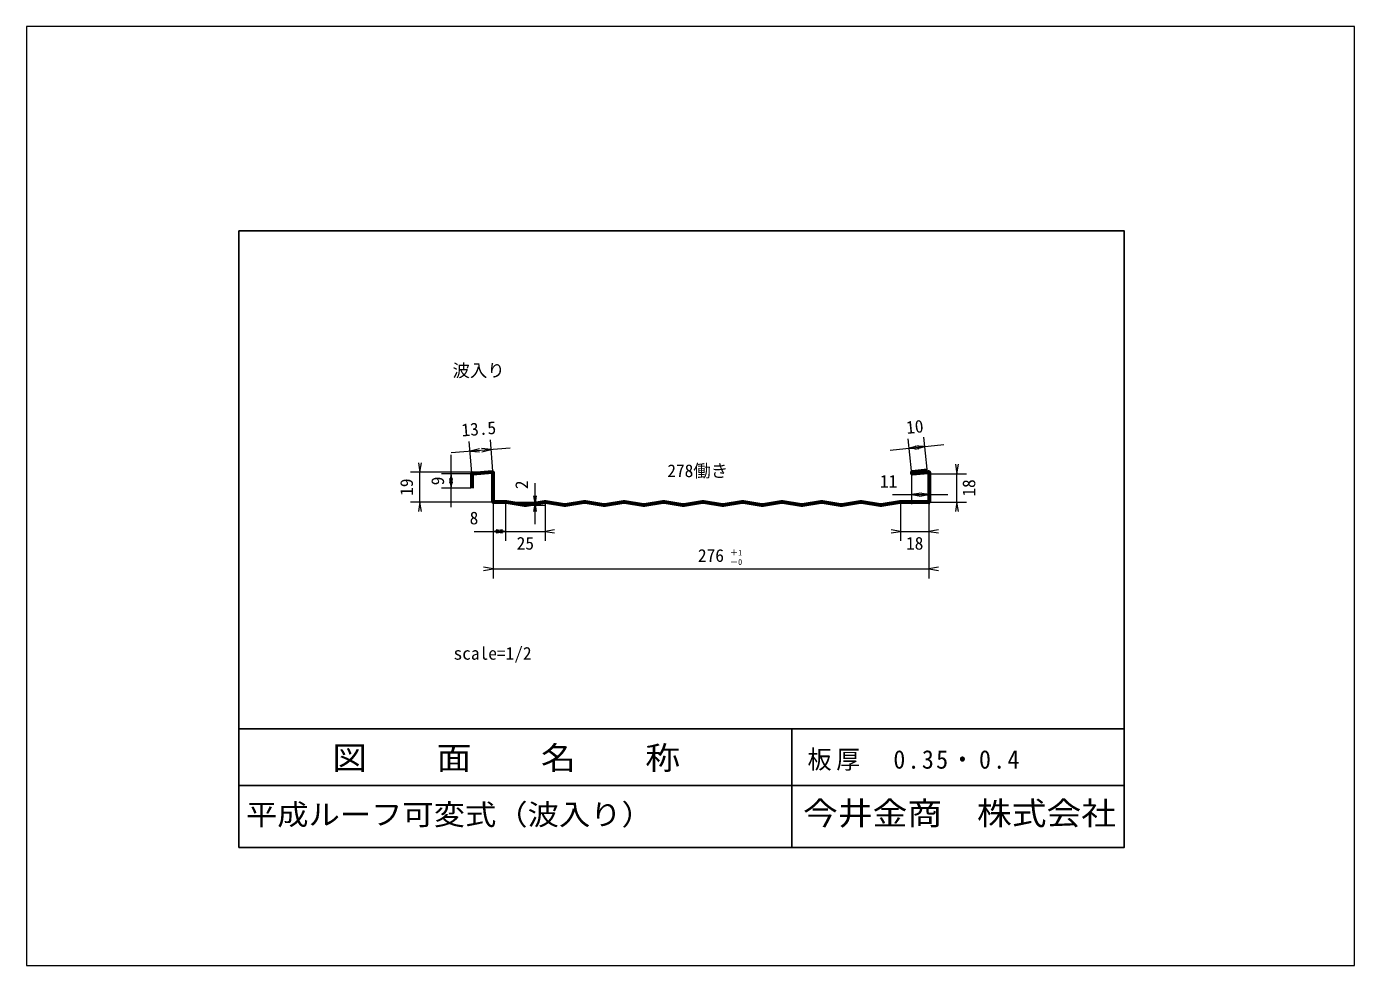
# Model space of a CAD drawing. Units: millimetres on the paper. Extents: x -210 to 210, y -148 to 148.
import ezdxf
from ezdxf.enums import TextEntityAlignment as Align

# ---------------------------------------------------------------- set-up
doc = ezdxf.new("R2010")
doc.units = ezdxf.units.MM
doc.layers.add('0-1_0', color=7, linetype='Continuous', lineweight=25)
doc.layers.add('0-2_レイヤー 1', color=7, linetype='Continuous', lineweight=13)
doc.styles.add('ＭＳ ゴシック', font='')
doc.styles.get('ＭＳ ゴシック').set_extended_font_data('MS Gothic')

# ---------------------------------------------------------------- blocks, each defined once
blk = doc.blocks.new('open_arrow')
at = {"color": 0, "linetype": 'Continuous', "lineweight": -2}
blk.add_lwpolyline([(7.5, 1.25), (0, 0), (7.5, -1.25)], dxfattribs=at)

msp = doc.modelspace()

# ---------------------------------------------------------------- linework, layer by layer
at = {"layer": '0-1_0'}
for p, q in [((-142.829, -73.601), (137.171, -73.601)), ((32.07, -73.601), (32.07, -111.388)), ((-143.03, -91.554), (135.567, -91.554)), ((-142.829, -91.554), (137.171, -91.554))]:
    msp.add_line(p, q, dxfattribs=at)
at = {"layer": '0-1_0', "lineweight": 13}
msp.add_lwpolyline([(-210, -148.5), (210, -148.5), (210, 148.5), (-210, 148.5)], close=True, dxfattribs=at)
at = {"layer": '0-1_0'}
msp.add_lwpolyline([(-142.829, -111.171), (137.171, -111.171), (137.171, 83.829), (-142.829, 83.829)], close=True, dxfattribs=at)
at = {"layer": '0-2_レイヤー 1'}
for p, q in [((-69.19, 7.278), (-69.972, 17.219)), ((-62.493, 7.805), (-63.275, 17.745)), ((69.903, 7.96), (68.861, 18.098)), ((74.873, 8.471), (73.831, 18.609)), ((-75.747, -3.485), (-75.747, 13.011)), ((-75.718, 13.757), (-57.058, 15.225)), ((63.199, 14.501), (80.106, 16.239)), ((-64.081, 7.541), (-88.578, 7.541)), ((-85.578, -1.952), (-85.578, 7.541)), ((-69.525, 7.011), (-78.747, 7.011)), ((69.942, 6.732), (69.942, -2.577)), ((75.439, 7.061), (75.439, -2.577)), ((75.853, 7.056), (87.272, 7.056)), ((84.272, -1.952), (84.272, 7.056)), ((-69.525, 2.515), (-78.747, 2.515)), ((-49.176, -8.952), (-49.176, 4.048)), ((63.942, 0.423), (81.439, 0.423)), ((-62.813, -1.952), (-88.578, -1.952)), ((-62.465, -2.327), (-62.465, -14.181)), ((-62.465, -2.327), (-62.465, -26.048)), ((-58.483, -2.327), (-58.483, -14.181)), ((-58.483, -2.327), (-58.483, -14.181)), ((-57.032, -1.952), (-46.176, -1.952)), ((-50.335, -2.952), (-46.176, -2.952)), ((-45.977, -2.327), (-45.977, -14.181)), ((66.431, -2.327), (66.431, -14.181)), ((75.424, -2.327), (75.424, -14.181)), ((75.424, -2.327), (75.424, -26.048)), ((75.853, -1.952), (87.272, -1.952)), ((-68.465, -11.181), (-52.483, -11.181)), ((-58.483, -11.181), (-45.977, -11.181)), ((66.431, -11.181), (75.424, -11.181)), ((-62.465, -23.048), (75.424, -23.048))]:
    msp.add_line(p, q, dxfattribs=at)
at = {"layer": '0-2_レイヤー 1', "lineweight": 60}
for points in [[(-26.993, -2.912), (-27.129, -2.934), (-27.352, -2.934), (-27.487, -2.912), (-33.239, -1.992), (-33.374, -1.97), (-33.596, -1.97), (-33.732, -1.992), (-39.485, -2.912), (-39.62, -2.934), (-39.842, -2.934), (-39.978, -2.912), (-45.73, -1.992), (-45.866, -1.97), (-46.088, -1.97), (-46.224, -1.992), (-51.976, -2.912), (-52.111, -2.934), (-52.333, -2.934), (-52.47, -2.912), (-58.222, -1.992), (-58.358, -1.97), (-58.581, -1.952), (-58.718, -1.952), (-62.216, -1.952), (-62.354, -1.952), (-62.465, -1.84), (-62.465, -1.702), (-62.465, 7.291), (-62.465, 7.428), (-62.578, 7.532), (-62.715, 7.522), (-68.94, 7.034), (-69.077, 7.023), (-69.189, 6.9), (-69.189, 6.764), (-69.189, 2.517)], [(74.912, 8.064), (70.191, 7.578), (70.054, 7.564), (69.954, 7.442), (69.968, 7.305), (69.982, 7.168), (70.105, 7.067), (70.242, 7.082), (75.19, 7.591), (75.327, 7.604), (75.439, 7.503), (75.439, 7.366), (75.439, -1.702), (75.439, -1.84), (75.327, -1.952), (75.189, -1.952), (66.695, -1.952), (66.557, -1.952), (66.446, -1.952), (66.445, -1.952), (66.334, -1.97), (66.198, -1.992), (60.446, -2.912), (60.309, -2.934), (60.088, -2.934), (59.953, -2.912), (54.2, -1.992), (54.064, -1.97), (53.843, -1.97), (53.706, -1.992), (47.954, -2.912), (47.819, -2.934), (47.596, -2.934), (47.461, -2.912), (41.709, -1.992), (41.573, -1.97), (41.351, -1.97), (41.216, -1.992), (35.463, -2.912), (35.328, -2.934)], [(35.328, -2.934), (35.105, -2.934), (34.97, -2.912), (29.218, -1.992), (29.082, -1.97), (28.859, -1.97), (28.724, -1.992), (22.971, -2.912), (22.835, -2.934), (22.614, -2.934), (22.478, -2.912), (16.726, -1.992), (16.59, -1.97), (16.369, -1.97), (16.233, -1.992), (10.481, -2.912), (10.345, -2.934), (10.123, -2.934), (9.987, -2.912), (4.235, -1.992), (4.1, -1.97), (3.877, -1.97), (3.742, -1.992), (-2.011, -2.912), (-2.146, -2.934), (-2.368, -2.934), (-2.504, -2.912), (-8.257, -1.992), (-8.393, -1.97), (-8.614, -1.97), (-8.751, -1.992), (-14.503, -2.912), (-14.638, -2.934), (-14.859, -2.934), (-14.996, -2.912), (-20.748, -1.992), (-20.883, -1.97), (-21.106, -1.97), (-21.242, -1.992), (-26.993, -2.912)]]:
    msp.add_lwpolyline(points, dxfattribs=at)

# ---------------------------------------------------------------- block references
at = {"layer": '0-2_レイヤー 1', "xscale": 0.4, "yscale": 0.4}
for p, rotation in [((-69.736, 14.228), 4.5), ((-63.04, 14.755), 184.5), ((69.168, 15.114), 5.9), ((74.138, 15.625), 185.9), ((-85.578, 7.541), 90), ((84.272, 7.056), 90), ((-75.747, 7.011), 270), ((-75.747, 2.515), 90), ((-49.176, -2.952), 90), ((75.439, 0.423), 180), ((-85.578, -1.952), 270), ((-49.176, -1.952), 270), ((84.272, -1.952), 270), ((-58.483, -11.181), 180), ((-58.483, -11.181), 180), ((66.431, -11.181), 180), ((-62.465, -23.048), 180)]:
    msp.add_blockref('open_arrow', p, dxfattribs=dict(at, rotation=rotation))
for p in [(69.942, 0.423), (-62.465, -11.181), (-45.977, -11.181), (75.424, -11.181), (75.424, -23.048)]:
    msp.add_blockref('open_arrow', p, dxfattribs=at)

# ---------------------------------------------------------------- texts
at = {"layer": '0-1_0', "color": 6, "style": 'ＭＳ ゴシック', "width": 1.1}
for s, height, p in [('図\u3000\u3000面\u3000\u3000名\u3000\u3000称', 7.331, (-113.292, -88.728)), ('平成ルーフ可変式（波入り）', 6.598, (-140.619, -106.049)), ('今井金商\u3000株式会社', 7.331, (35.598, -106.231))]:
    msp.add_text(s, height=height, dxfattribs=at).set_placement(p, align=Align.BOTTOM_LEFT)
at = {"layer": '0-1_0', "insert": (37.025, -86.903), "char_height": 5.865, "attachment_point": 7, "style": 'ＭＳ ゴシック'}
msp.add_mtext('\\T1.19;\\W0.95;板厚\u30000.35・0.4', dxfattribs=at)
at = {"layer": '0-2_レイヤー 1', "style": 'ＭＳ ゴシック'}
for s, height, p in [('波入り', 4.032, (-75.268, 36.484)), ('278働き', 4.032, (-7.336, 4.757)), ('11', 4.032, (59.941, 1.423)), ('8', 4.032, (-69.849, -10.181)), ('25', 4.032, (-54.98, -18.181)), ('18', 4.032, (68.178, -18.181)), ('276', 4.032, (2.354, -22.048)), ('＋1', 1.833, (12.479, -19.36)), ('－0', 1.833, (12.479, -22.36)), ('scale=1/2', 4.032, (-74.937, -52.993))]:
    msp.add_text(s, height=height, dxfattribs=at).set_placement(p, align=Align.BOTTOM_LEFT)
for s, rotation, p in [('13.5', 4.498, (-72.192, 17.61)), ('10', 5.869, (68.536, 18.419)), ('19', 90, (-86.578, 0.045)), ('9', 90, (-76.747, 3.388)), ('2', 90, (-50.176, 2.173)), ('18', 90, (91.272, -0.198))]:
    msp.add_text(s, height=4.032, rotation=rotation, dxfattribs=at).set_placement(p, align=Align.BOTTOM_LEFT)

doc.saveas('drawing.dxf')
